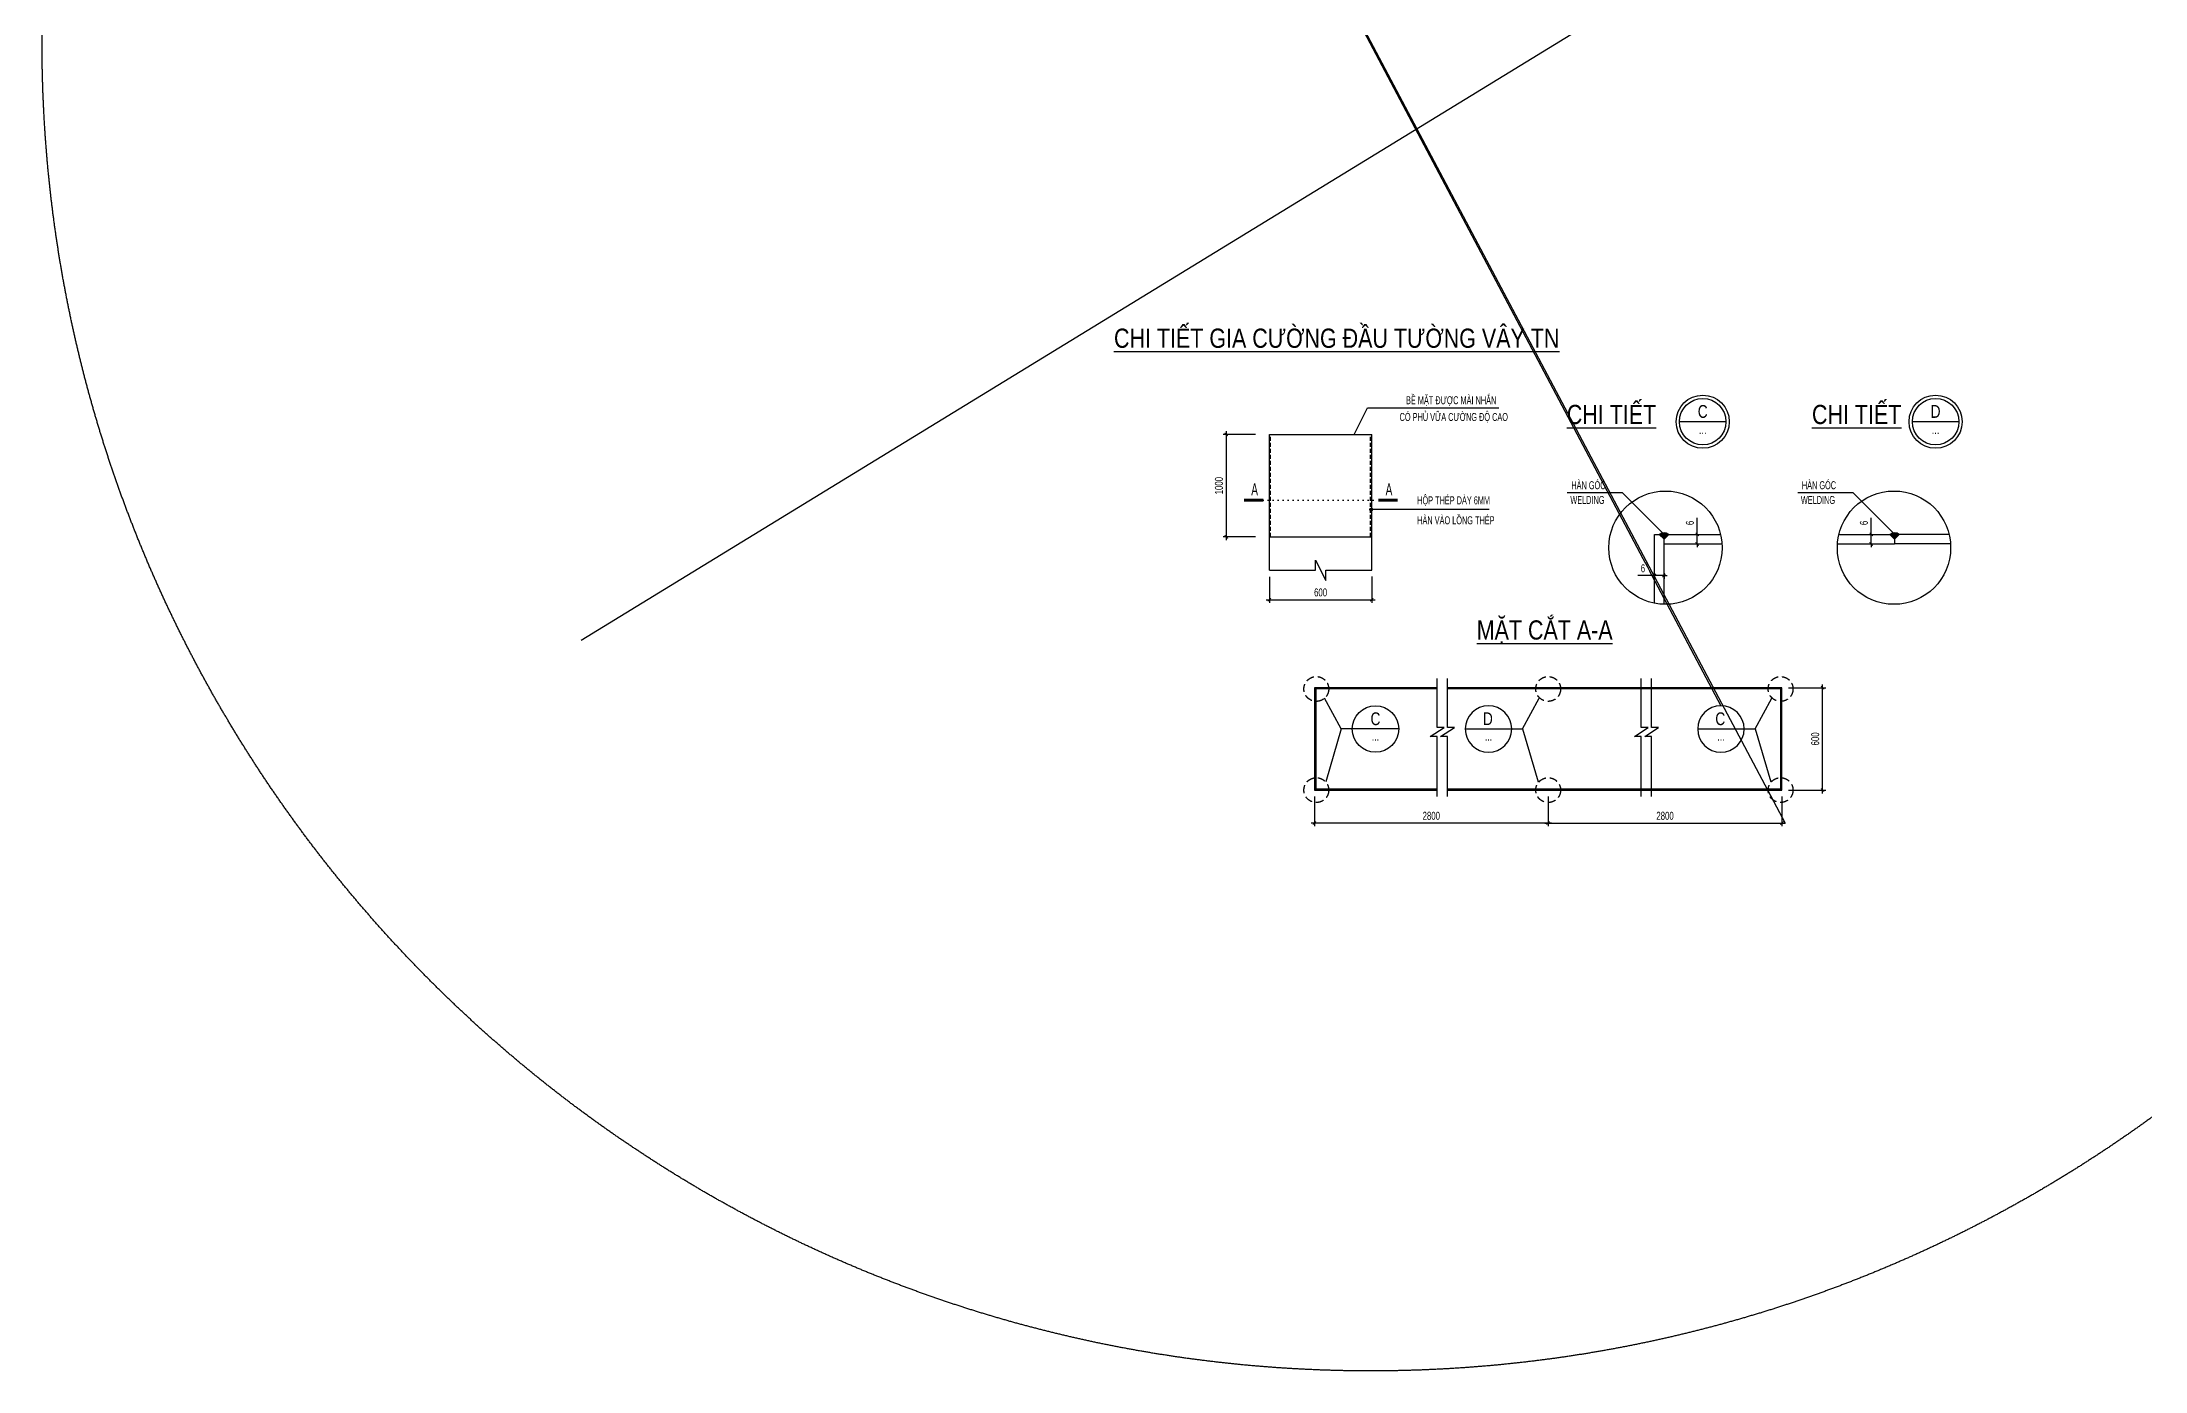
# Model space of a CAD drawing. Header units: millimetres. Extents: x -147841 to 368790, y -162721 to 84261.
# Drawn here: x -117052 to -51346, y -162721 to -121204 of the extents above; entities that cross this region are included whole.
import ezdxf
from ezdxf.enums import TextEntityAlignment as Align

# ---------------------------------------------------------------- set-up
doc = ezdxf.new("R2010")
doc.units = ezdxf.units.MM
doc.header["$LTSCALE"] = 1000
doc.header["$MEASUREMENT"] = 0
doc.header["$PDMODE"] = 1
doc.header["$PDSIZE"] = -10
for name, pattern in [('DOT', [0.25, 0, -0.25]), ('HIDDEN', [0.375, 0.25, -0.125]), ('HIDDEN2', [0.1875, 0.125, -0.0625])]:
    doc.linetypes.add(name, pattern=pattern)
doc.layers.get('0').update_dxf_attribs({"linetype": 'CONTINUOUS', "lineweight": 18})
doc.layers.get('DEFPOINTS').update_dxf_attribs({"color": 5, "linetype": 'CONTINUOUS', "lineweight": 18})
for name, color, linetype in [('0-Khuat', 9, 'HIDDEN2'), ('ccu11-Chidan', 9, 'CONTINUOUS'), ('ccu11-Hatch', 250, 'CONTINUOUS'), ('ccu11-Manh', 8, 'CONTINUOUS'), ('ccu11-Text', 31, 'CONTINUOUS'), ('ccu11-Thay', 7, 'CONTINUOUS'), ('d-chudan', 9, 'CONTINUOUS'), ('KC-Chidan', 9, 'CONTINUOUS'), ('KC-Dim', 8, 'CONTINUOUS'), ('KC-Khuat', 9, 'HIDDEN'), ('KC-Text', 31, 'CONTINUOUS')]:
    doc.layers.add(name, color=color, linetype=linetype)
doc.layers.add('ccu11-Dim', color=8, linetype='CONTINUOUS', lineweight=18)
doc.styles.add('ARIAL', font='arial.ttf', dxfattribs={"width": 0.7})
doc.styles.add('ccu11-VnAvantH', font='VHAVAN_3.TTF', dxfattribs={"width": 0.8})
doc.dimstyles.new('2.5-100', dxfattribs={"dimscale": 100, "dimtxt": 2.5, "dimasz": 1, "dimexe": 1, "dimexo": 2, "dimgap": 1, "dimtad": 1, "dimdec": 1, "dimdsep": 46, "dimtxsty": 'ARIAL', "dimblk": 'ARCHTICK', "dimcen": -1, "dimdle": 1, "dimclrd": 256, "dimclre": 256, "dimclrt": 3, "dimadec": 0, "dimazin": 2, "dimtfac": 0.1, "dimtdec": 1, "dimtmove": 0, "dimatfit": 1, "dimldrblk": 'ARCHTICK', "dimfxl": 1, "dimtvp": 0.833333, "dimtfill": 1, "dimtolj": 1, "dimtzin": 12, "dimarcsym": 0})

# ---------------------------------------------------------------- blocks, each defined once
blk = doc.blocks.new('_ARCHTICK')
at = {"color": 0, "linetype": 'ByBlock', "const_width": 0.3}
blk.add_lwpolyline([(-0.5, -0.5), (0.5, 0.5)], dxfattribs=at)
blk = doc.blocks.new('*D163')
at = {"layer": 'ccu11-Dim', "lineweight": -2, "ltscale": 3000, "transparency": 16777216}
for p, q in [((-78703, -137906), (-78703, -138727)), ((-75503, -137905), (-75503, -138727)), ((-78803, -138627), (-75403, -138627))]:
    blk.add_line(p, q, dxfattribs=at)
at = {"layer": 'DEFPOINTS', "color": 0, "ltscale": 3000, "transparency": 16777216}
for p in [(-78703, -137706), (-75503, -137705), (-75503, -138627)]:
    blk.add_point(p, dxfattribs=at)
at = {"layer": 'ccu11-Dim', "lineweight": -2, "ltscale": 3000, "transparency": 16777216, "xscale": 100, "yscale": 100, "zscale": 100, "rotation": 180}
blk.add_blockref('_ARCHTICK', (-78703, -138627), dxfattribs=at)
at = {"layer": 'ccu11-Dim', "lineweight": -2, "ltscale": 3000, "transparency": 16777216, "xscale": 100, "yscale": 100, "zscale": 100}
blk.add_blockref('_ARCHTICK', (-75503, -138627), dxfattribs=at)
at = {"layer": 'ccu11-Dim', "color": 3, "ltscale": 3000, "transparency": 16777216, "insert": (-77103, -138399), "char_height": 250, "attachment_point": 5, "style": 'ARIAL', "bg_fill": 3, "box_fill_scale": 1.25, "bg_fill_color": 256, "bg_fill_true_color": 13158600, "bg_fill_transparency": 0}
blk.add_mtext('\\A1;600', dxfattribs=at)
blk = doc.blocks.new('*D164')
at = {"layer": 'ccu11-Dim', "lineweight": -2, "ltscale": 3000, "transparency": 16777216}
for p, q in [((-80051, -133363), (-80051, -136763)), ((-79136, -133463), (-80151, -133463)), ((-79136, -136663), (-80151, -136663))]:
    blk.add_line(p, q, dxfattribs=at)
at = {"layer": 'DEFPOINTS', "color": 0, "ltscale": 3000, "transparency": 16777216}
for p in [(-78936, -133463), (-80051, -136663), (-78936, -136663)]:
    blk.add_point(p, dxfattribs=at)
at = {"layer": 'ccu11-Dim', "lineweight": -2, "ltscale": 3000, "transparency": 16777216, "xscale": 100, "yscale": 100, "zscale": 100}
for p, rotation in [((-80051, -133463), 90), ((-80051, -136663), 270)]:
    blk.add_blockref('_ARCHTICK', p, dxfattribs=dict(at, rotation=rotation))
at = {"layer": 'ccu11-Dim', "color": 3, "ltscale": 3000, "transparency": 16777216, "insert": (-80278, -135063), "char_height": 250, "attachment_point": 5, "rotation": 90, "style": 'ARIAL', "bg_fill": 3, "box_fill_scale": 1.25, "bg_fill_color": 256, "bg_fill_true_color": 13158600, "bg_fill_transparency": 0}
blk.add_mtext('\\A1;1000', dxfattribs=at)
blk = doc.blocks.new('*U19')
at = {"color": 3, "linetype": 'DOT', "ltscale": 0.5}
blk.add_line((-1640, 0), (1239, 0), dxfattribs=at)
at = {"color": 4, "const_width": 75}
for points in [[(-2119, 0), (-1640, 0)], [(1239, 0), (1719, 0)]]:
    blk.add_lwpolyline(points, dxfattribs=at)
at = {"color": 31, "style": 'ARIAL', "width": 0.6}
for tag, p in [('MC3', (-1856, 274)), ('MC4', (1503, 274))]:
    blk.add_attdef(tag, text='', height=300, dxfattribs=at).set_placement(p, align=Align.MIDDLE_CENTER)
blk = doc.blocks.new('*D165')
at = {"layer": 'ccu11-Dim', "lineweight": -2, "ltscale": 3000, "transparency": 16777216}
for p, q in [((-65336, -136585), (-65336, -136070)), ((-65336, -136885), (-65336, -136585)), ((-65267, -136585), (-65236, -136585)), ((-65336, -136885), (-65336, -136985)), ((-65267, -136885), (-65236, -136885))]:
    blk.add_line(p, q, dxfattribs=at)
at = {"layer": 'DEFPOINTS', "color": 0, "ltscale": 3000, "transparency": 16777216}
blk.add_point((-65467, -136885), dxfattribs=at)
at = {"layer": 'ccu11-Dim', "lineweight": -2, "ltscale": 3000, "transparency": 16777216, "xscale": 100, "yscale": 100, "zscale": 100}
for p, rotation in [((-65336, -136585), 270), ((-65336, -136885), 90)]:
    blk.add_blockref('_ARCHTICK', p, dxfattribs=dict(at, rotation=rotation))
at = {"layer": 'ccu11-Dim', "color": 3, "ltscale": 3000, "transparency": 16777216, "insert": (-65564, -136227), "char_height": 250, "attachment_point": 5, "rotation": 90, "style": 'ARIAL', "bg_fill": 3, "box_fill_scale": 1.25, "bg_fill_color": 256, "bg_fill_true_color": 13158600, "bg_fill_transparency": 0}
blk.add_mtext('\\A1;6', dxfattribs=at)
at = {"layer": 'DEFPOINTS', "color": 0, "ltscale": 3000, "transparency": 16777216}
for p in [(-65467, -136585), (-65336, -136585)]:
    blk.add_point(p, dxfattribs=at)
blk = doc.blocks.new('*D166')
at = {"layer": 'ccu11-Dim', "lineweight": -2, "ltscale": 3000, "transparency": 16777216}
for p, q in [((-66673, -137874), (-67188, -137874)), ((-66673, -137794), (-66673, -137974)), ((-66373, -137874), (-66673, -137874)), ((-66373, -137794), (-66373, -137974)), ((-66373, -137874), (-66273, -137874))]:
    blk.add_line(p, q, dxfattribs=at)
at = {"layer": 'DEFPOINTS', "color": 0, "ltscale": 3000, "transparency": 16777216}
blk.add_point((-66373, -137594), dxfattribs=at)
at = {"layer": 'ccu11-Dim', "lineweight": -2, "ltscale": 3000, "transparency": 16777216, "xscale": 100, "yscale": 100, "zscale": 100}
blk.add_blockref('_ARCHTICK', (-66673, -137874), dxfattribs=at)
at = {"layer": 'ccu11-Dim', "lineweight": -2, "ltscale": 3000, "transparency": 16777216, "xscale": 100, "yscale": 100, "zscale": 100, "rotation": 180}
blk.add_blockref('_ARCHTICK', (-66373, -137874), dxfattribs=at)
at = {"layer": 'ccu11-Dim', "color": 3, "ltscale": 3000, "transparency": 16777216, "insert": (-67031, -137646), "char_height": 250, "attachment_point": 5, "style": 'ARIAL', "bg_fill": 3, "box_fill_scale": 1.25, "bg_fill_color": 256, "bg_fill_true_color": 13158600, "bg_fill_transparency": 0}
blk.add_mtext('\\A1;6', dxfattribs=at)
at = {"layer": 'DEFPOINTS', "color": 0, "ltscale": 3000, "transparency": 16777216}
for p in [(-66673, -137594), (-66673, -137874)]:
    blk.add_point(p, dxfattribs=at)
blk = doc.blocks.new('ct-trich')
at = {"layer": 'ccu11-Chidan', "color": 7}
blk.add_lwpolyline([(484, 0), (-484, 0)], dxfattribs=at)
at = {"layer": 'ccu11-Chidan', "color": 3}
blk.add_circle((0, 0), 484, dxfattribs=at)
at = {"layer": 'ccu11-Text', "style": 'ccu11-VnAvantH', "width": 0.8}
blk.add_attdef('B', text='', height=250, dxfattribs=at).set_placement((0, 0), align=Align.BOTTOM_CENTER)
blk.add_attdef('B', text='', height=180, dxfattribs=at).set_placement((0, -76), align=Align.TOP_CENTER)
blk = doc.blocks.new('*D167')
at = {"layer": 'ccu11-Dim', "lineweight": -2, "ltscale": 3000, "transparency": 16777216}
for p, q in [((-77297, -144775), (-77297, -145705)), ((-69992, -144775), (-69992, -145705)), ((-69892, -145605), (-77397, -145605))]:
    blk.add_line(p, q, dxfattribs=at)
at = {"layer": 'DEFPOINTS', "color": 0, "ltscale": 3000, "transparency": 16777216}
for p in [(-77297, -144575), (-69992, -144575), (-77297, -145605)]:
    blk.add_point(p, dxfattribs=at)
at = {"layer": 'ccu11-Dim', "lineweight": -2, "ltscale": 3000, "transparency": 16777216, "xscale": 100, "yscale": 100, "zscale": 100, "rotation": 180}
blk.add_blockref('_ARCHTICK', (-77297, -145605), dxfattribs=at)
at = {"layer": 'ccu11-Dim', "lineweight": -2, "ltscale": 3000, "transparency": 16777216, "xscale": 100, "yscale": 100, "zscale": 100}
blk.add_blockref('_ARCHTICK', (-69992, -145605), dxfattribs=at)
at = {"layer": 'ccu11-Dim', "color": 3, "ltscale": 3000, "transparency": 16777216, "insert": (-73644, -145378), "char_height": 250, "attachment_point": 5, "style": 'ARIAL', "bg_fill": 3, "box_fill_scale": 1.25, "bg_fill_color": 256, "bg_fill_true_color": 13158600, "bg_fill_transparency": 0}
blk.add_mtext('\\A1;2800', dxfattribs=at)
blk = doc.blocks.new('*D168')
at = {"layer": 'ccu11-Dim', "lineweight": -2, "ltscale": 3000, "transparency": 16777216}
for p, q in [((-62487, -141375), (-61320, -141375)), ((-61420, -144675), (-61420, -141275)), ((-62487, -144575), (-61320, -144575))]:
    blk.add_line(p, q, dxfattribs=at)
at = {"layer": 'DEFPOINTS', "color": 0, "ltscale": 3000, "transparency": 16777216}
for p in [(-62687, -141375), (-61420, -141375), (-62687, -144575)]:
    blk.add_point(p, dxfattribs=at)
at = {"layer": 'ccu11-Dim', "lineweight": -2, "ltscale": 3000, "transparency": 16777216, "xscale": 100, "yscale": 100, "zscale": 100}
for p, rotation in [((-61420, -141375), 90), ((-61420, -144575), 270)]:
    blk.add_blockref('_ARCHTICK', p, dxfattribs=dict(at, rotation=rotation))
at = {"layer": 'ccu11-Dim', "color": 3, "ltscale": 3000, "transparency": 16777216, "insert": (-61648, -142975), "char_height": 250, "attachment_point": 5, "rotation": 90, "style": 'ARIAL', "bg_fill": 3, "box_fill_scale": 1.25, "bg_fill_color": 256, "bg_fill_true_color": 13158600, "bg_fill_transparency": 0}
blk.add_mtext('\\A1;600', dxfattribs=at)
blk = doc.blocks.new('ct-ve')
at = {"layer": 'ccu11-Chidan', "color": 7}
blk.add_lwpolyline([(484, 0), (-484, 0)], dxfattribs=at)
at = {"layer": 'ccu11-Chidan', "color": 9}
blk.add_circle((0, 0), 553, dxfattribs=at)
at = {"layer": 'ccu11-Chidan', "color": 3}
blk.add_circle((0, 0), 484, dxfattribs=at)
at = {"layer": 'ccu11-Chidan', "color": 7, "style": 'ccu11-VnAvantH', "width": 0.8}
blk.add_attdef('B', text='', height=250, dxfattribs=at).set_placement((0, 0), align=Align.BOTTOM_CENTER)
blk.add_attdef('B', text='', height=180, dxfattribs=at).set_placement((0, -76), align=Align.TOP_CENTER)
blk = doc.blocks.new('*D169')
at = {"layer": 'ccu11-Dim', "lineweight": -2, "ltscale": 3000, "transparency": 16777216}
for p, q in [((-69992, -144775), (-69992, -145705)), ((-62687, -144775), (-62687, -145705)), ((-70092, -145605), (-62587, -145605))]:
    blk.add_line(p, q, dxfattribs=at)
at = {"layer": 'DEFPOINTS', "color": 0, "ltscale": 3000, "transparency": 16777216}
for p in [(-69992, -144575), (-62687, -144575), (-62687, -145605)]:
    blk.add_point(p, dxfattribs=at)
at = {"layer": 'ccu11-Dim', "lineweight": -2, "ltscale": 3000, "transparency": 16777216, "xscale": 100, "yscale": 100, "zscale": 100, "rotation": 180}
blk.add_blockref('_ARCHTICK', (-69992, -145605), dxfattribs=at)
at = {"layer": 'ccu11-Dim', "lineweight": -2, "ltscale": 3000, "transparency": 16777216, "xscale": 100, "yscale": 100, "zscale": 100}
blk.add_blockref('_ARCHTICK', (-62687, -145605), dxfattribs=at)
at = {"layer": 'ccu11-Dim', "color": 3, "ltscale": 3000, "transparency": 16777216, "insert": (-66340, -145378), "char_height": 250, "attachment_point": 5, "style": 'ARIAL', "bg_fill": 3, "box_fill_scale": 1.25, "bg_fill_color": 256, "bg_fill_true_color": 13158600, "bg_fill_transparency": 0}
blk.add_mtext('\\A1;2800', dxfattribs=at)
blk = doc.blocks.new('*D170')
at = {"layer": 'ccu11-Dim', "lineweight": -2, "ltscale": 3000, "transparency": 16777216}
for p, q in [((-59899, -136585), (-59899, -136070)), ((-59899, -136885), (-59899, -136585)), ((-59830, -136585), (-59799, -136585)), ((-59899, -136885), (-59899, -136985)), ((-59830, -136885), (-59799, -136885))]:
    blk.add_line(p, q, dxfattribs=at)
at = {"layer": 'DEFPOINTS', "color": 0, "ltscale": 3000, "transparency": 16777216}
blk.add_point((-60030, -136885), dxfattribs=at)
at = {"layer": 'ccu11-Dim', "lineweight": -2, "ltscale": 3000, "transparency": 16777216, "xscale": 100, "yscale": 100, "zscale": 100}
for p, rotation in [((-59899, -136585), 270), ((-59899, -136885), 90)]:
    blk.add_blockref('_ARCHTICK', p, dxfattribs=dict(at, rotation=rotation))
at = {"layer": 'ccu11-Dim', "color": 3, "ltscale": 3000, "transparency": 16777216, "insert": (-60127, -136227), "char_height": 250, "attachment_point": 5, "rotation": 90, "style": 'ARIAL', "bg_fill": 3, "box_fill_scale": 1.25, "bg_fill_color": 256, "bg_fill_true_color": 13158600, "bg_fill_transparency": 0}
blk.add_mtext('\\A1;6', dxfattribs=at)
at = {"layer": 'DEFPOINTS', "color": 0, "ltscale": 3000, "transparency": 16777216}
for p in [(-60030, -136585), (-59899, -136585)]:
    blk.add_point(p, dxfattribs=at)

msp = doc.modelspace()

# ---------------------------------------------------------------- hatches: boundary and pattern name
at = {"layer": 'ccu11-Hatch', "ltscale": 3000}
for points in [[(-66521.41, -136585.12), (-66224.27, -136585.12, 0.36081644)], [(-66372.84, -136585.12), (-66521.41, -136585.12), (-66372.84, -136733.7)], [(-66224.27, -136585.12), (-66372.84, -136585.12), (-66372.84, -136733.7)], [(-59317.6, -136585.12), (-59020.46, -136585.12, 0.36081644)], [(-59169.03, -136585.12), (-59317.6, -136585.12), (-59169.03, -136733.7)], [(-59020.46, -136585.12), (-59169.03, -136585.12), (-59169.03, -136733.7)]]:
    msp.add_hatch(color=256, dxfattribs=at).paths.add_polyline_path(points)

# ---------------------------------------------------------------- linework, layer by layer
at = {"layer": '0-Khuat'}
for p, q in [((-78663.16, -136662.62), (-78663.16, -133462.62)), ((-75543.16, -136662.62), (-75543.16, -133462.62))]:
    msp.add_line(p, q, dxfattribs=at)
at = {"layer": 'ccu11-Chidan'}
for points in [[(-76115.61, -142664.74), (-76455.17, -142664.74), (-76976.88, -141701.72)], [(-71129.65, -142664.74), (-70790.09, -142664.74), (-70268.38, -141701.72)], [(-63868.17, -142664.74), (-63528.61, -142664.74), (-63006.9, -141701.72)], [(-76115.61, -142664.74), (-76455.17, -142664.74), (-76943.84, -144320.57)], [(-63868.17, -142664.74), (-63528.61, -142664.74), (-63039.94, -144320.57)]]:
    msp.add_lwpolyline(points, dxfattribs=at)
at = {"layer": 'ccu11-Manh', "ltscale": 3000}
for p, q in [((-66372.84, -136733.7), (-66521.41, -136585.12)), ((-66372.84, -136733.7), (-66224.27, -136585.12)), ((-59169.03, -136733.7), (-59317.6, -136585.12)), ((-59169.03, -136733.7), (-59020.46, -136585.12))]:
    msp.add_line(p, q, dxfattribs=at)
at = {"layer": 'ccu11-Manh', "ltscale": 3000, "flags": 128}
for points in [[(-73462.41, -144775.24), (-73462.41, -142901.56), (-73678.41, -142901.56), (-73246.41, -142613.56), (-73462.41, -142613.56), (-73462.41, -141082.87)], [(-73137.98, -144775.24), (-73137.98, -142901.56), (-73353.98, -142901.56), (-72921.98, -142613.56), (-73137.98, -142613.56), (-73137.98, -141082.87)], [(-67083.06, -144775.24), (-67083.06, -142901.56), (-67299.06, -142901.56), (-66867.06, -142613.56), (-67083.06, -142613.56), (-67083.06, -141082.87)], [(-66758.63, -144775.24), (-66758.63, -142901.56), (-66974.63, -142901.56), (-66542.63, -142613.56), (-66758.63, -142613.56), (-66758.63, -141082.87)]]:
    msp.add_lwpolyline(points, dxfattribs=at)
at = {"layer": 'ccu11-Manh', "ltscale": 3000}
msp.add_circle((-66326.98, -137000.02), 1769.99, dxfattribs=at)
for centre in [(-66372.84, -136764.2), (-59169.03, -136764.2)]:
    msp.add_arc(centre, 232.69, 50.3194458, 129.6805542, dxfattribs=at)
at = {"layer": 'ccu11-Thay'}
for p, q in [((-78703.16, -133462.62), (-75503.16, -133462.62)), ((-78703.16, -137706.04), (-78703.16, -133462.62)), ((-75503.16, -137705.3), (-75503.16, -133462.62)), ((-78703.16, -136662.62), (-75503.16, -136662.62))]:
    msp.add_line(p, q, dxfattribs=at)
at = {"layer": 'ccu11-Thay', "ltscale": 3000}
for p, q in [((-66672.84, -136585.12), (-64606.3, -136585.12)), ((-66672.84, -138735.89), (-66672.84, -136585.12)), ((-66372.84, -138769.42), (-66372.84, -136585.12)), ((-60907.32, -136585.12), (-59169.03, -136585.12)), ((-59169.03, -136585.12), (-59169.03, -136885.12)), ((-57465.97, -136585.12), (-59169.03, -136585.12)), ((-66372.84, -136885.12), (-64560.72, -136885.12)), ((-60952.9, -136885.12), (-59169.03, -136885.12)), ((-57420.39, -136885.12), (-59169.03, -136885.12)), ((-73462.41, -141375.24), (-77296.64, -141375.24)), ((-77296.64, -141375.24), (-77296.64, -144575.24)), ((-77256.64, -141375.24), (-77256.64, -144575.24)), ((-73462.41, -141415.24), (-77256.64, -141415.24)), ((-62687.14, -141375.24), (-73137.98, -141375.24)), ((-62727.14, -141415.24), (-73137.98, -141415.24)), ((-69991.89, -141415.24), (-69991.89, -141375.24)), ((-62727.14, -144575.24), (-62727.14, -141375.24)), ((-62687.14, -144575.24), (-62687.14, -141375.24)), ((-77256.64, -144535.24), (-73462.41, -144535.24)), ((-73137.98, -144535.24), (-62727.14, -144535.24)), ((-77296.64, -144575.24), (-73462.41, -144575.24)), ((-73137.98, -144575.24), (-62687.14, -144575.24))]:
    msp.add_line(p, q, dxfattribs=at)
at = {"layer": 'd-chudan'}
for points in [[(-76059.2, -133462.62), (-75638.04, -132629.7), (-71534.12, -132629.7)], [(-66421.52, -136536.67), (-67665.38, -135284.7), (-69396.42, -135284.7)], [(-71836.84, -135808.26), (-75523.16, -135808.26)]]:
    msp.add_lwpolyline(points, dxfattribs=at)
msp.add_circle((-75523.16, -135808.26), 38.62, dxfattribs=at)
at = {"layer": 'd-chudan', "linetype": 'HIDDEN'}
for centre in [(-77236.82, -141414.27), (-69991.59, -141414.27), (-62730.11, -141414.27), (-77236.82, -144574.27), (-62730.11, -144574.27)]:
    msp.add_circle(centre, 387.55, dxfattribs=at)

# ---------------------------------------------------------------- block references
at = {"layer": 'ccu11-Chidan'}
ref = msp.add_blockref('ct-ve', (-57886.57, -133063.63), dxfattribs=dict(at, xscale=1.5, yscale=1.5, zscale=1.5))
ref.add_attrib('B', 'd', dxfattribs={"color": 7, "height": 400, "style": 'ccu11-VnAvantH', "width": 0.8}).set_placement((-57886.57, -133063.63), align=Align.BOTTOM_CENTER)
ref.add_attrib('B', '...', dxfattribs={"color": 31, "height": 270, "style": 'ccu11-VnAvantH', "width": 0.8}).set_placement((-57886.57, -133177.1), align=Align.TOP_CENTER)
ref = msp.add_blockref('ct-trich', (-75388.9, -142664.74), dxfattribs=dict(at, xscale=1.5, yscale=1.5, zscale=1.5))
ref.add_attrib('B', '...', dxfattribs={"color": 31, "height": 250, "style": 'ccu11-VnAvantH', "width": 0.8}).set_placement((-75388.9, -142778.21), align=Align.TOP_CENTER)
ref.add_attrib('B', 'c', dxfattribs={"color": 7, "height": 400, "style": 'ccu11-VnAvantH', "width": 0.8}).set_placement((-75388.9, -142664.74), align=Align.BOTTOM_CENTER)
ref = msp.add_blockref('ct-trich', (-71856.36, -142664.74), dxfattribs=dict(at, xscale=-1.5, yscale=1.5, zscale=1.5))
ref.add_attrib('B', '...', dxfattribs={"color": 31, "height": 250, "style": 'ccu11-VnAvantH', "width": 0.8}).set_placement((-71856.1, -142778.21), align=Align.TOP_CENTER)
ref.add_attrib('B', 'd', dxfattribs={"color": 7, "height": 400, "style": 'ccu11-VnAvantH', "width": 0.8}).set_placement((-71876.24, -142664.74), align=Align.BOTTOM_CENTER)
ref = msp.add_blockref('ct-trich', (-64594.88, -142664.74), dxfattribs=dict(at, xscale=-1.5, yscale=1.5, zscale=1.5))
ref.add_attrib('B', '...', dxfattribs={"color": 31, "height": 250, "style": 'ccu11-VnAvantH', "width": 0.8}).set_placement((-64594.62, -142778.21), align=Align.TOP_CENTER)
ref.add_attrib('B', 'c', dxfattribs={"color": 7, "height": 400, "style": 'ccu11-VnAvantH', "width": 0.8}).set_placement((-64614.76, -142664.74), align=Align.BOTTOM_CENTER)
at = {"layer": 'KC-Text'}
ref = msp.add_blockref('ct-ve', (-65163.25, -133063.63), dxfattribs=dict(at, xscale=1.5, yscale=1.5, zscale=1.5))
ref.add_attrib('B', 'c', dxfattribs={"layer": 'ccu11-Chidan', "color": 7, "height": 400, "style": 'ccu11-VnAvantH', "width": 0.8}).set_placement((-65163.25, -133063.63), align=Align.BOTTOM_CENTER)
ref.add_attrib('B', '...', dxfattribs={"layer": 'ccu11-Chidan', "color": 31, "height": 270, "style": 'ccu11-VnAvantH', "width": 0.8}).set_placement((-65163.25, -133177.1), align=Align.TOP_CENTER)

# ---------------------------------------------------------------- texts
at = {"layer": 'KC-Text', "style": 'ARIAL', "width": 0.8}
for s, p in [('%%UCHI TIẾT GIA CƯỜNG ĐẦU TƯỜNG VÂY TN', (-76600.03, -130755.38)), ('%%UCHI TIẾT', (-68013.9, -133138.63)), ('%%UCHI TIẾT', (-60353.29, -133138.63)), ('%%UMẶT CẮT A-A', (-70101.46, -139871.01))]:
    msp.add_text(s, height=600, dxfattribs=at).set_placement(p, align=Align.CENTER)
at = {"layer": 'KC-Text', "color": 1, "style": 'ARIAL', "width": 0.6}
for s, p in [('CÓ PHỦ VỮA CƯỜNG ĐỘ CAO', (-74633.92, -133041.61)), ('BỀ MẶT ĐƯỢC MÀI NHẮN', (-74433.57, -132518.69)), ('HỘP THÉP DÀY 6MM', (-74084.99, -135646.5)), ('HÀN GÓC', (-69268.91, -135173.69)), ('HÀN GÓC', (-62065.1, -135173.69)), ('HÀN VÀO LỒNG THÉP', (-74084.23, -136269.38))]:
    msp.add_text(s, height=250, dxfattribs=at).set_placement(p)
for p in [(-68765.45, -135634.34), (-61561.64, -135634.34)]:
    msp.add_text('WELDING', height=250, dxfattribs=at).set_placement(p, align=Align.CENTER)

# ---------------------------------------------------------------- next in the draw order: dimensions: what is measured, and where the dimension line sits
at = {"layer": 'ccu11-Dim', "ltscale": 3000}
for base, p1, p2, angle, text, picture, middle in [((-80050.52, -136662.62), (-78936.28, -133462.62), (-78936.28, -136662.62), 270, '1000', '*D164', (-80278.17, -135062.62)), ((-65336.37, -136585.12), (-65466.78, -136885.12), (-65466.78, -136585.12), 90, '6', '*D165', (-65564.02, -136227.35)), ((-59899.1, -136585.12), (-60029.51, -136885.12), (-60029.51, -136585.12), 90, '6', '*D170', (-60126.74, -136227.35)), ((-61420.1, -141375.24), (-62687.14, -144575.24), (-62687.14, -141375.24), 90, '600', '*D168', (-61647.74, -142975.24))]:
    dim = msp.add_linear_dim(base=base, p1=p1, p2=p2, angle=angle, text=text, dimstyle='2.5-100', dxfattribs=at)
    dim.commit()
    dim.dimension.update_dxf_attribs({"geometry": picture, "text_midpoint": middle})
for base, p1, p2, text, picture, middle in [((-75503.16, -138626.82), (-78703.16, -137706.04), (-75503.16, -137705.3), '600', '*D163', (-77103.16, -138399.18)), ((-66672.84, -137874.04), (-66372.84, -137594.1), (-66672.84, -137594.1), '6', '*D166', (-67030.62, -137646.4)), ((-77296.64, -145605.48), (-69991.89, -144575.24), (-77296.64, -144575.24), '2800', '*D167', (-73644.27, -145377.84))]:
    dim = msp.add_linear_dim(base=base, p1=p1, p2=p2, text=text, dimstyle='2.5-100', dxfattribs=at)
    dim.commit()
    dim.dimension.update_dxf_attribs({"geometry": picture, "text_midpoint": middle})

# ---------------------------------------------------------------- next in the draw order: linework, layer by layer
at = {"layer": 'ccu11-Manh', "ltscale": 3000}
msp.add_circle((-59186.64, -137000.02), 1769.99, dxfattribs=at)
at = {"layer": 'd-chudan'}
msp.add_lwpolyline([(-59217.71, -136536.67), (-60461.57, -135284.7), (-62192.6, -135284.7)], dxfattribs=at)
at = {"layer": 'KC-Dim', "ltscale": 3000}
msp.add_line((-94271.59, -85892.04), (-64594.88, -141938.02), dxfattribs=at)
at = {"layer": 'KC-Dim', "ltscale": 3000, "flags": 128}
msp.add_lwpolyline([(-78703.16, -137706.04), (-77263.16, -137705.71), (-77263.24, -137385.71), (-76943.09, -138025.64), (-76943.16, -137705.64), (-75503.16, -137705.3)], dxfattribs=at)
at = {"layer": 'KC-Khuat', "ltscale": 3000}
msp.add_line((-8189.16, -83581.32), (-100208.28, -139899.54), dxfattribs=at)

# ---------------------------------------------------------------- next in the draw order: block references
at = {"layer": 'KC-Chidan', "xscale": 1.25, "yscale": 1.25, "zscale": 1.25}
msp.add_blockref('*U19', (-76844.91, -135520.17), dxfattribs=at).add_auto_attribs({'MC4': 'A', 'MC3': 'A'})

# ---------------------------------------------------------------- next in the draw order: dimensions: what is measured, and where the dimension line sits
at = {"layer": 'ccu11-Dim', "ltscale": 3000}
dim = msp.add_linear_dim(base=(-62687.14, -145605.48), p1=(-69991.89, -144575.24), p2=(-62687.14, -144575.24), angle=180, text='2800', dimstyle='2.5-100', dxfattribs=at)
dim.commit()
dim.dimension.update_dxf_attribs({"geometry": '*D169', "text_midpoint": (-66339.51, -145377.84)})

# ---------------------------------------------------------------- next in the draw order: linework, layer by layer
at = {"layer": 'ccu11-Chidan'}
msp.add_lwpolyline([(-71129.65, -142664.74), (-70790.09, -142664.74), (-70301.42, -144320.57)], dxfattribs=at)
at = {"layer": 'ccu11-Thay', "ltscale": 3000}
msp.add_line((-69991.89, -144575.24), (-69991.89, -144535.24), dxfattribs=at)
at = {"layer": 'd-chudan', "linetype": 'HIDDEN'}
msp.add_circle((-69991.59, -144574.27), 387.55, dxfattribs=at)
at = {"layer": 'KC-Khuat', "ltscale": 3000}
msp.add_line((-94271.59, -85892.04), (-62587.14, -145605.48), dxfattribs=at)
msp.add_circle((-75535.02, -121203.53), 41516.99, dxfattribs=at)

doc.saveas('drawing.dxf')
